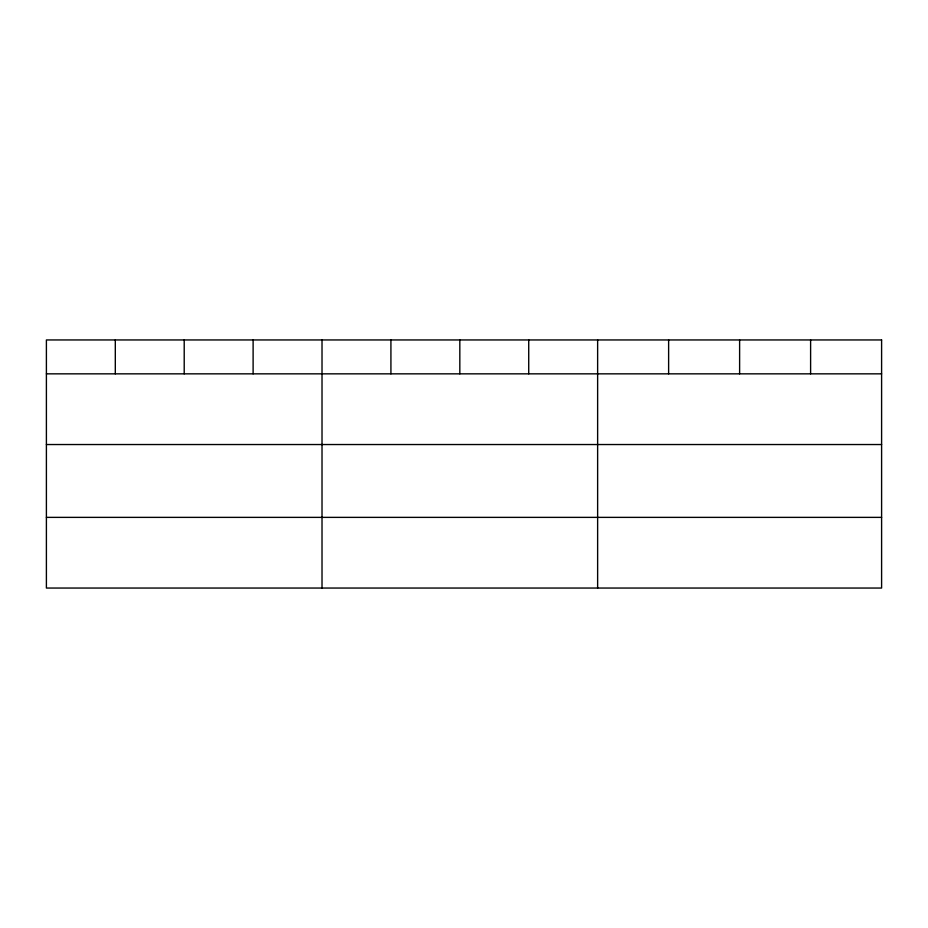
<?xml version="1.0" encoding="UTF-8"?>
<svg xmlns="http://www.w3.org/2000/svg" width="928" height="928" viewBox="0 0 928 928"><rect width="100%" height="100%" fill="white"/><g stroke="black" fill="none" stroke-linecap="round" stroke-linejoin="round"><path stroke-width="1.39" d="M46.4 373.845L881.6 373.845M46.4 444.535L881.6 444.535M46.4 517.372L881.6 517.372M810.608 339.95L810.608 373.845M739.616 339.95L739.616 373.845M668.624 339.95L668.624 373.845M597.632 339.95L597.632 588.05M528.728 339.95L528.728 373.845M459.824 339.95L459.824 373.845M390.92 339.95L390.92 373.845M322.016 339.95L322.016 588.05M253.112 339.95L253.112 373.845M184.208 339.95L184.208 373.845M115.304 339.95L115.304 373.845M881.6 339.95L46.4 339.95L46.4 588.05L881.6 588.05L881.6 339.95"/></g></svg>
